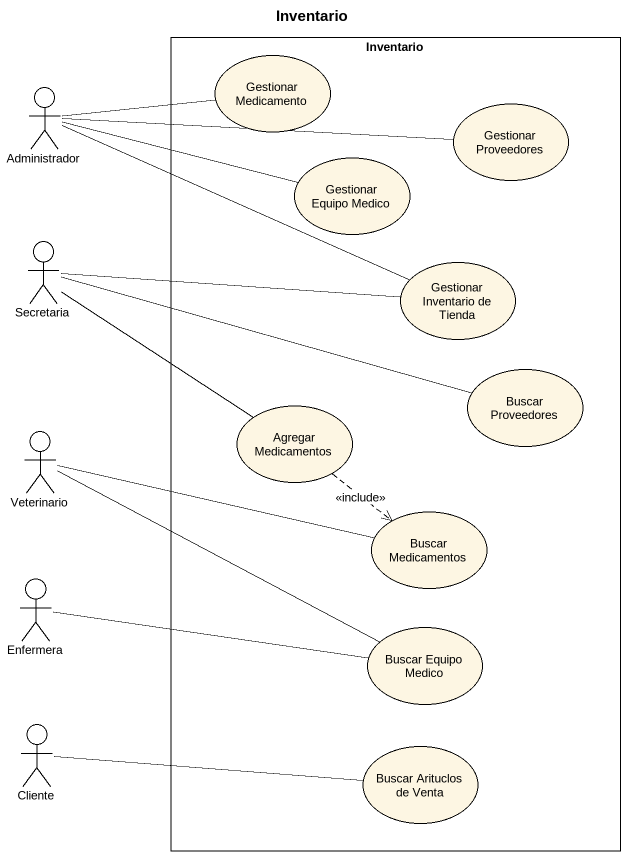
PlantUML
@startuml
title Inventario
rectangle Inventario {
  usecase "Gestionar Medicamento" as Gestionar_Medicamento
  usecase "Gestionar Proveedores" as Gestionar_Proveedores
  usecase "Gestionar Equipo Medico" as Gestionar_Equipo_Medico
  usecase "Gestionar Inventario de Tienda" as Gestionar_Inventario_de
  usecase "Buscar Proveedores" as Buscar_Proveedores
  usecase "Agregar Medicamentos" as Agregar_Medicamentos
  usecase "Buscar Medicamentos" as Buscar_Medicamentos
  usecase "Buscar Equipo Medico" as Buscar_Equipo_Medico
  usecase "Buscar Arituclos de Venta" as Buscar_Arituclos_de_Venta
}
actor Administrador
actor Secretaria
actor Veterinario
actor Enfermera
actor Cliente
Administrador -right- Gestionar_Medicamento
Administrador -right- Gestionar_Proveedores
Administrador -right- Gestionar_Equipo_Medico
Administrador -right- Gestionar_Inventario_de
Secretaria -right- Gestionar_Inventario_de
Secretaria -right- Buscar_Proveedores
Secretaria -- Agregar_Medicamentos
Agregar_Medicamentos ..> Buscar_Medicamentos : <<include>>
Veterinario -right- Buscar_Medicamentos
Veterinario -right- Buscar_Equipo_Medico
Enfermera -right- Buscar_Equipo_Medico
Cliente -right- Buscar_Arituclos_de_Venta
@enduml
